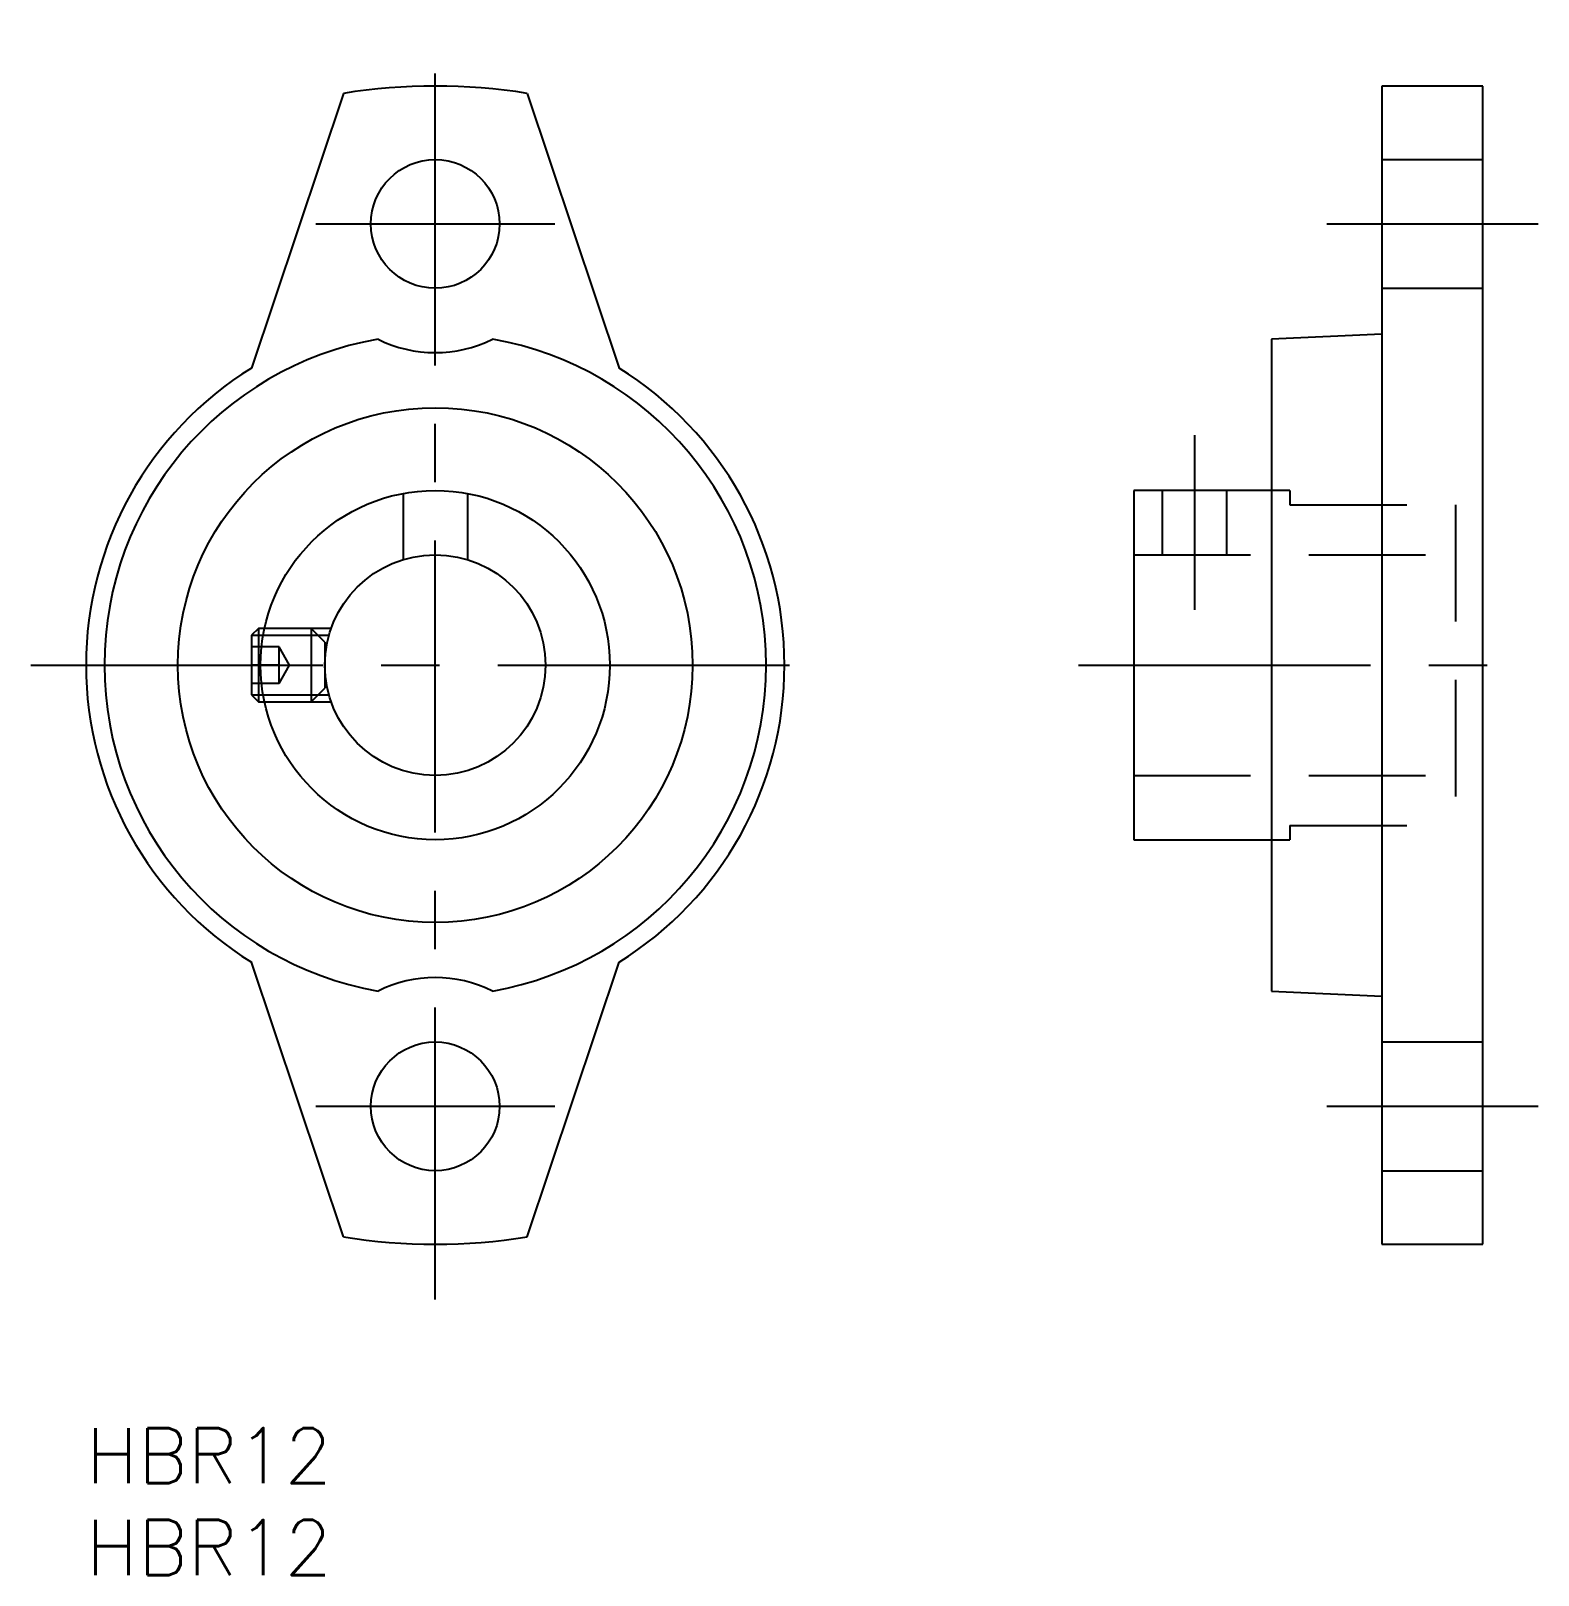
# Model space of a CAD drawing. Extents: x -3 to 79, y -8 to 76.
import ezdxf

# ---------------------------------------------------------------- set-up
doc = ezdxf.new("R2010")
doc.units = 0
doc.header["$LTSCALE"] = 0.5
doc.linetypes.add('CENTER', pattern=[50.8, 31.75, -6.35, 6.35, -6.35])
doc.linetypes.add('DASHED', pattern=[19.05, 12.7, -6.35])
for name, color, linetype in [('MSM_CENTER', 1, 'CENTER'), ('MSM_CONTINUOUS', 7, 'CONTINUOUS'), ('MSM_DASHED', 4, 'DASHED'), ('MSM_NARROW', 5, 'CONTINUOUS'), ('MSM_PART_NUMBER', 7, 'CONTINUOUS')]:
    doc.layers.add(name, color=color, linetype=linetype)
doc.styles.get("Standard").update_dxf_attribs({"font": 'txt.shx', "height": 3, "bigfont": 'bigfont.shx'})

# ---------------------------------------------------------------- blocks, each defined once
blk = doc.blocks.new('*U5')
at = {"layer": 'MSM_PART_NUMBER'}
blk.add_text('HBR12', height=3, dxfattribs=at).set_placement((0, -3))
blk = doc.blocks.new('*U6')
at = {"layer": 'MSM_PART_NUMBER'}
blk.add_text('HBR12', height=3, dxfattribs=at).set_placement((0, -8))

msp = doc.modelspace()

# ---------------------------------------------------------------- linework, layer by layer
at = {"layer": 'MSM_CENTER'}
for p, q in [((19, 7), (19, 76)), ((12.5, 65.5), (25.5, 65.5)), ((67.5, 65.5), (79, 65.5)), ((60.3, 54), (60.3, 44.5)), ((-3, 41.5), (41, 41.5)), ((54, 41.5), (79, 41.5)), ((12.5, 17.5), (25.5, 17.5)), ((67.5, 17.5), (79, 17.5))]:
    msp.add_line(p, q, dxfattribs=at)
at = {"layer": 'MSM_CONTINUOUS'}
for p, q in [((14, 72.601), (9, 57.655)), ((24, 72.601), (29, 57.655)), ((70.5, 73), (70.5, 10)), ((76, 73), (70.5, 73)), ((76, 10), (76, 73)), ((70.5, 59.5), (64.5, 59.229)), ((64.5, 59.229), (64.5, 23.771)), ((64.5, 51), (57, 51)), ((57, 51), (57, 32)), ((9.379, 43.5), (9, 43.121)), ((9, 43.121), (9, 39.879)), ((9.379, 43.5), (9.379, 39.5)), ((9.713, 43.5), (9.379, 43.5)), ((9, 39.879), (9.379, 39.5)), ((9.379, 39.5), (9.713, 39.5)), ((57, 32), (64.5, 32)), ((14, 10.399), (9, 25.345)), ((24, 10.399), (29, 25.345)), ((64.5, 23.771), (70.5, 23.5)), ((70.5, 10), (76, 10))]:
    msp.add_line(p, q, dxfattribs=at)
for centre, radius in [((19, 65.5), 3.5), ((19, 41.5), 14), ((19, 41.5), 9.5), ((19, 41.5), 6), ((19, 17.5), 3.5)]:
    msp.add_circle(centre, radius, dxfattribs=at)
for centre, radius, start, end in [((19, 41.5), 31.5, 80.8668, 99.1332), ((19, 41.5), 18, 99.95173, 260.04827), ((19, 65.5), 7, 243.61567, 296.38433), ((19, 41.5), 18, 279.95173, 80.04827), ((19, 41.5), 19, 121.75686, 238.24314), ((19, 41.5), 19, 301.75686, 58.24314), ((19, 17.5), 7, 63.61567, 116.38433), ((19, 41.5), 31.5, 260.8668, 279.1332)]:
    msp.add_arc(centre, radius, start, end, dxfattribs=at)
at = {"layer": 'MSM_DASHED'}
for p, q in [((70.5, 69), (76, 69)), ((70.5, 62), (76, 62)), ((17.247, 50.837), (17.247, 47.238)), ((20.747, 50.838), (20.747, 47.24)), ((58.55, 51), (58.55, 47.5)), ((62.05, 51), (62.05, 47.5)), ((65.5, 51), (64.5, 51)), ((65.5, 51), (65.5, 50.22)), ((65.5, 50.22), (74.5, 50.22)), ((74.5, 50.22), (74.5, 32.78)), ((57, 47.5), (74.5, 47.5)), ((9.639, 43.121), (13.223, 43.121)), ((13.343, 43.5), (9.713, 43.5)), ((13, 42.75), (12.25, 43.5)), ((12.25, 43.5), (12.25, 39.5)), ((10.5, 42.5), (9, 42.5)), ((10.5, 40.5), (10.5, 42.5)), ((11.077, 41.5), (10.5, 42.5)), ((13, 42.75), (13, 40.25)), ((10.5, 41.5), (9, 41.5)), ((10.5, 40.5), (11.077, 41.5)), ((10.5, 40.5), (9, 40.5)), ((9.639, 39.879), (13.223, 39.879)), ((9.713, 39.5), (13.343, 39.5)), ((12.25, 39.5), (13, 40.25)), ((57, 35.5), (74.5, 35.5)), ((65.5, 32.78), (74.5, 32.78)), ((65.5, 32.78), (65.5, 32)), ((64.5, 32), (65.5, 32)), ((70.5, 21), (76, 21)), ((70.5, 14), (76, 14))]:
    msp.add_line(p, q, dxfattribs=at)
at = {"layer": 'MSM_NARROW'}
for p, q in [((9, 43.121), (9.639, 43.121)), ((9, 39.879), (9.639, 39.879))]:
    msp.add_line(p, q, dxfattribs=at)

# ---------------------------------------------------------------- block references
at = {"layer": 'MSM_CONTINUOUS'}
for name in ['*U5', '*U6']:
    msp.add_blockref(name, (0, 0), dxfattribs=at)

doc.saveas('drawing.dxf')
